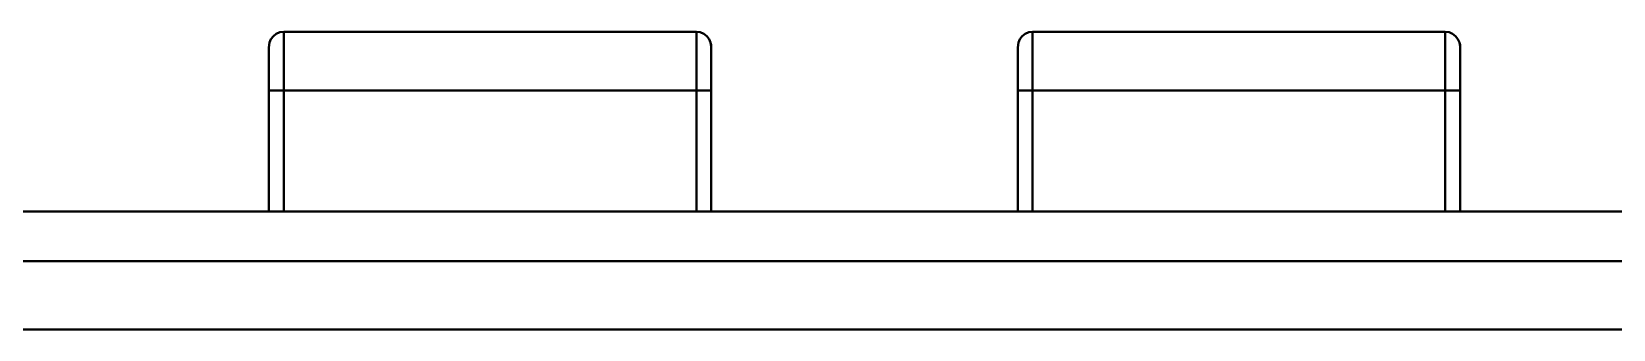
# Model space of a CAD drawing. Extents: x 193 to 1101, y 70 to 664.
# Drawn here: x 439.92 to 450.65, y 503.51 to 505.53 of the extents above; entities that cross this region are included whole.
import ezdxf

# ---------------------------------------------------------------- set-up
doc = ezdxf.new("R2010")
doc.units = 0
doc.header["$MEASUREMENT"] = 0
doc.layers.add('Основная', color=7, linetype='CONTINUOUS', lineweight=40)

msp = doc.modelspace()

# ---------------------------------------------------------------- linework, layer by layer
at = {"layer": 'Основная'}
for p, q in [((441.562, 505.502), (441.546, 505.482)), ((441.546, 505.482), (441.562, 505.502)), ((441.562, 505.502), (441.546, 505.482)), ((441.546, 505.482), (441.562, 505.502)), ((441.582, 505.518), (441.562, 505.502)), ((441.562, 505.502), (441.582, 505.518)), ((441.582, 505.518), (441.562, 505.502)), ((441.562, 505.502), (441.582, 505.518)), ((441.606, 505.528), (441.582, 505.518)), ((441.582, 505.518), (441.606, 505.528)), ((441.606, 505.528), (441.582, 505.518)), ((441.582, 505.518), (441.606, 505.528)), ((441.632, 505.532), (441.606, 505.528)), ((441.606, 505.528), (441.632, 505.532)), ((441.632, 505.532), (441.606, 505.528)), ((441.606, 505.528), (441.632, 505.532)), ((442.398, 505.532), (441.632, 505.532)), ((441.632, 505.532), (444.432, 505.532)), ((441.632, 505.518), (441.632, 505.532)), ((442.398, 505.532), (441.632, 505.532)), ((441.632, 505.532), (444.432, 505.532)), ((441.632, 505.518), (441.632, 505.532)), ((441.632, 505.478), (441.632, 505.518)), ((441.632, 505.478), (441.632, 505.518)), ((442.418, 505.532), (442.398, 505.532)), ((442.412, 505.532), (442.398, 505.532)), ((442.398, 505.532), (442.402, 505.532)), ((442.418, 505.532), (442.398, 505.532)), ((442.412, 505.532), (442.398, 505.532)), ((442.398, 505.532), (442.402, 505.532)), ((442.412, 505.532), (442.402, 505.532)), ((442.412, 505.532), (442.402, 505.532)), ((442.412, 505.532), (442.418, 505.532)), ((442.412, 505.532), (442.418, 505.532)), ((444.432, 505.532), (442.418, 505.532)), ((442.452, 505.532), (442.418, 505.532)), ((444.432, 505.532), (442.418, 505.532)), ((442.452, 505.532), (442.418, 505.532)), ((444.458, 505.528), (444.432, 505.532)), ((444.458, 505.528), (444.432, 505.532)), ((444.432, 505.518), (444.432, 505.532)), ((444.458, 505.528), (444.432, 505.532)), ((444.458, 505.528), (444.432, 505.532)), ((444.432, 505.518), (444.432, 505.532)), ((444.432, 505.478), (444.432, 505.518)), ((444.432, 505.478), (444.432, 505.518)), ((444.482, 505.518), (444.458, 505.528)), ((444.482, 505.518), (444.458, 505.528)), ((444.482, 505.518), (444.458, 505.528)), ((444.482, 505.518), (444.458, 505.528)), ((444.502, 505.502), (444.482, 505.518)), ((444.502, 505.502), (444.482, 505.518)), ((444.502, 505.502), (444.482, 505.518)), ((444.502, 505.502), (444.482, 505.518)), ((444.518, 505.482), (444.502, 505.502)), ((444.518, 505.482), (444.502, 505.502)), ((444.518, 505.482), (444.502, 505.502)), ((444.518, 505.482), (444.502, 505.502)), ((446.642, 505.502), (446.626, 505.482)), ((446.626, 505.482), (446.642, 505.502)), ((446.642, 505.502), (446.626, 505.482)), ((446.626, 505.482), (446.642, 505.502)), ((446.662, 505.518), (446.642, 505.502)), ((446.642, 505.502), (446.662, 505.518)), ((446.662, 505.518), (446.642, 505.502)), ((446.642, 505.502), (446.662, 505.518)), ((446.686, 505.528), (446.662, 505.518)), ((446.662, 505.518), (446.686, 505.528)), ((446.686, 505.528), (446.662, 505.518)), ((446.662, 505.518), (446.686, 505.528)), ((446.712, 505.532), (446.686, 505.528)), ((446.686, 505.528), (446.712, 505.532)), ((446.712, 505.532), (446.686, 505.528)), ((446.686, 505.528), (446.712, 505.532)), ((447.478, 505.532), (446.712, 505.532)), ((446.712, 505.532), (449.512, 505.532)), ((446.712, 505.518), (446.712, 505.532)), ((447.478, 505.532), (446.712, 505.532)), ((446.712, 505.532), (449.512, 505.532)), ((446.712, 505.518), (446.712, 505.532)), ((446.712, 505.478), (446.712, 505.518)), ((446.712, 505.478), (446.712, 505.518)), ((447.498, 505.532), (447.478, 505.532)), ((447.492, 505.532), (447.478, 505.532)), ((447.478, 505.532), (447.482, 505.532)), ((447.498, 505.532), (447.478, 505.532)), ((447.492, 505.532), (447.478, 505.532)), ((447.478, 505.532), (447.482, 505.532)), ((447.492, 505.532), (447.482, 505.532)), ((447.492, 505.532), (447.482, 505.532)), ((447.492, 505.532), (447.498, 505.532)), ((447.492, 505.532), (447.498, 505.532)), ((449.512, 505.532), (447.498, 505.532)), ((447.532, 505.532), (447.498, 505.532)), ((449.512, 505.532), (447.498, 505.532)), ((447.532, 505.532), (447.498, 505.532)), ((449.538, 505.528), (449.512, 505.532)), ((449.538, 505.528), (449.512, 505.532)), ((449.512, 505.518), (449.512, 505.532)), ((449.538, 505.528), (449.512, 505.532)), ((449.538, 505.528), (449.512, 505.532)), ((449.512, 505.518), (449.512, 505.532)), ((449.512, 505.478), (449.512, 505.518)), ((449.512, 505.478), (449.512, 505.518)), ((449.562, 505.518), (449.538, 505.528)), ((449.562, 505.518), (449.538, 505.528)), ((449.562, 505.518), (449.538, 505.528)), ((449.562, 505.518), (449.538, 505.528)), ((449.582, 505.502), (449.562, 505.518)), ((449.582, 505.502), (449.562, 505.518)), ((449.582, 505.502), (449.562, 505.518)), ((449.582, 505.502), (449.562, 505.518)), ((449.598, 505.482), (449.582, 505.502)), ((449.598, 505.482), (449.582, 505.502)), ((449.598, 505.482), (449.582, 505.502)), ((449.598, 505.482), (449.582, 505.502)), ((441.536, 505.458), (441.532, 505.424)), ((441.532, 505.424), (441.536, 505.458)), ((441.536, 505.458), (441.532, 505.424)), ((441.532, 505.424), (441.536, 505.458)), ((441.532, 505.424), (441.532, 505.132)), ((441.532, 505.398), (441.532, 505.424)), ((441.532, 505.424), (441.532, 505.132)), ((441.532, 505.398), (441.532, 505.424)), ((441.532, 505.36), (441.532, 505.398)), ((441.532, 505.36), (441.532, 505.398)), ((441.546, 505.482), (441.536, 505.458)), ((441.536, 505.458), (441.546, 505.482)), ((441.546, 505.482), (441.536, 505.458)), ((441.536, 505.458), (441.546, 505.482)), ((441.632, 505.414), (441.632, 505.478)), ((441.632, 505.414), (441.632, 505.478)), ((441.632, 505.332), (441.632, 505.414)), ((441.632, 505.332), (441.632, 505.414)), ((444.432, 505.414), (444.432, 505.478)), ((444.432, 505.414), (444.432, 505.478)), ((444.432, 505.332), (444.432, 505.414)), ((444.432, 505.332), (444.432, 505.414)), ((444.528, 505.458), (444.518, 505.482)), ((444.528, 505.458), (444.518, 505.482)), ((444.528, 505.458), (444.518, 505.482)), ((444.528, 505.458), (444.518, 505.482)), ((444.53, 505.448), (444.528, 505.458)), ((444.532, 505.432), (444.528, 505.458)), ((444.53, 505.45), (444.528, 505.458)), ((444.532, 505.43), (444.528, 505.458)), ((444.53, 505.448), (444.528, 505.458)), ((444.532, 505.432), (444.528, 505.458)), ((444.53, 505.45), (444.528, 505.458)), ((444.532, 505.43), (444.528, 505.458)), ((444.53, 505.448), (444.53, 505.45)), ((444.53, 505.448), (444.53, 505.45)), ((444.532, 505.448), (444.53, 505.448)), ((444.532, 505.448), (444.53, 505.448)), ((444.532, 505.448), (444.53, 505.448)), ((444.532, 505.448), (444.53, 505.448)), ((444.532, 505.444), (444.532, 505.448)), ((444.532, 505.444), (444.532, 505.448)), ((444.532, 505.444), (444.532, 505.448)), ((444.532, 505.444), (444.532, 505.448)), ((444.532, 505.43), (444.532, 505.444)), ((444.532, 505.43), (444.532, 505.444)), ((444.532, 505.132), (444.532, 505.43)), ((444.532, 505.426), (444.532, 505.43)), ((444.532, 505.132), (444.532, 505.43)), ((444.532, 505.426), (444.532, 505.43)), ((444.532, 505.406), (444.532, 505.426)), ((444.532, 505.406), (444.532, 505.426)), ((444.532, 505.372), (444.532, 505.406)), ((444.532, 505.372), (444.532, 505.406)), ((446.616, 505.458), (446.612, 505.424)), ((446.612, 505.424), (446.616, 505.458)), ((446.616, 505.458), (446.612, 505.424)), ((446.612, 505.424), (446.616, 505.458)), ((446.612, 505.424), (446.612, 505.132)), ((446.612, 505.398), (446.612, 505.424)), ((446.612, 505.424), (446.612, 505.132)), ((446.612, 505.398), (446.612, 505.424)), ((446.612, 505.36), (446.612, 505.398)), ((446.612, 505.36), (446.612, 505.398)), ((446.626, 505.482), (446.616, 505.458)), ((446.616, 505.458), (446.626, 505.482)), ((446.626, 505.482), (446.616, 505.458)), ((446.616, 505.458), (446.626, 505.482)), ((446.712, 505.414), (446.712, 505.478)), ((446.712, 505.414), (446.712, 505.478)), ((446.712, 505.332), (446.712, 505.414)), ((446.712, 505.332), (446.712, 505.414)), ((449.512, 505.414), (449.512, 505.478)), ((449.512, 505.414), (449.512, 505.478)), ((449.512, 505.332), (449.512, 505.414)), ((449.512, 505.332), (449.512, 505.414)), ((449.608, 505.458), (449.598, 505.482)), ((449.608, 505.458), (449.598, 505.482)), ((449.608, 505.458), (449.598, 505.482)), ((449.608, 505.458), (449.598, 505.482)), ((449.61, 505.448), (449.608, 505.458)), ((449.612, 505.432), (449.608, 505.458)), ((449.61, 505.45), (449.608, 505.458)), ((449.612, 505.43), (449.608, 505.458)), ((449.61, 505.448), (449.608, 505.458)), ((449.612, 505.432), (449.608, 505.458)), ((449.61, 505.45), (449.608, 505.458)), ((449.612, 505.43), (449.608, 505.458)), ((449.61, 505.448), (449.61, 505.45)), ((449.61, 505.448), (449.61, 505.45)), ((449.612, 505.448), (449.61, 505.448)), ((449.612, 505.448), (449.61, 505.448)), ((449.612, 505.448), (449.61, 505.448)), ((449.612, 505.448), (449.61, 505.448)), ((449.612, 505.444), (449.612, 505.448)), ((449.612, 505.444), (449.612, 505.448)), ((449.612, 505.444), (449.612, 505.448)), ((449.612, 505.444), (449.612, 505.448)), ((449.612, 505.43), (449.612, 505.444)), ((449.612, 505.43), (449.612, 505.444)), ((449.612, 505.132), (449.612, 505.43)), ((449.612, 505.426), (449.612, 505.43)), ((449.612, 505.132), (449.612, 505.43)), ((449.612, 505.426), (449.612, 505.43)), ((449.612, 505.406), (449.612, 505.426)), ((449.612, 505.406), (449.612, 505.426)), ((449.612, 505.372), (449.612, 505.406)), ((449.612, 505.372), (449.612, 505.406)), ((441.532, 505.312), (441.532, 505.36)), ((441.532, 505.312), (441.532, 505.36)), ((441.532, 505.256), (441.532, 505.312)), ((441.532, 505.256), (441.532, 505.312)), ((441.632, 505.236), (441.632, 505.332)), ((441.632, 505.236), (441.632, 505.332)), ((444.432, 505.236), (444.432, 505.332)), ((444.432, 505.236), (444.432, 505.332)), ((444.532, 505.326), (444.532, 505.372)), ((444.532, 505.326), (444.532, 505.372)), ((444.532, 505.272), (444.532, 505.326)), ((444.532, 505.272), (444.532, 505.326)), ((446.612, 505.312), (446.612, 505.36)), ((446.612, 505.312), (446.612, 505.36)), ((446.612, 505.256), (446.612, 505.312)), ((446.612, 505.256), (446.612, 505.312)), ((446.712, 505.236), (446.712, 505.332)), ((446.712, 505.236), (446.712, 505.332)), ((449.512, 505.236), (449.512, 505.332)), ((449.512, 505.236), (449.512, 505.332)), ((449.612, 505.326), (449.612, 505.372)), ((449.612, 505.326), (449.612, 505.372)), ((449.612, 505.272), (449.612, 505.326)), ((449.612, 505.272), (449.612, 505.326)), ((441.532, 505.194), (441.532, 505.256)), ((441.532, 505.194), (441.532, 505.256)), ((441.532, 505.164), (441.532, 505.194)), ((441.532, 505.164), (441.532, 505.194)), ((441.632, 505.132), (441.632, 505.236)), ((441.632, 505.132), (441.632, 505.236)), ((444.432, 505.132), (444.432, 505.236)), ((444.432, 505.132), (444.432, 505.236)), ((444.532, 505.206), (444.532, 505.272)), ((444.532, 505.206), (444.532, 505.272)), ((444.532, 505.132), (444.532, 505.206)), ((444.532, 505.132), (444.532, 505.206)), ((446.612, 505.194), (446.612, 505.256)), ((446.612, 505.194), (446.612, 505.256)), ((446.612, 505.164), (446.612, 505.194)), ((446.612, 505.164), (446.612, 505.194)), ((446.712, 505.132), (446.712, 505.236)), ((446.712, 505.132), (446.712, 505.236)), ((449.512, 505.132), (449.512, 505.236)), ((449.512, 505.132), (449.512, 505.236)), ((449.612, 505.206), (449.612, 505.272)), ((449.612, 505.206), (449.612, 505.272)), ((449.612, 505.132), (449.612, 505.206)), ((449.612, 505.132), (449.612, 505.206)), ((441.532, 505.132), (441.532, 505.164)), ((441.532, 505.132), (441.532, 505.164)), ((441.532, 505.132), (441.532, 504.312)), ((441.532, 504.312), (441.532, 505.132)), ((441.532, 505.132), (441.536, 505.132)), ((441.532, 505.132), (441.532, 504.312)), ((441.532, 504.312), (441.532, 505.132)), ((441.532, 505.132), (441.536, 505.132)), ((441.536, 505.132), (441.546, 505.132)), ((441.536, 505.132), (441.546, 505.132)), ((441.546, 505.132), (441.562, 505.132)), ((441.546, 505.132), (441.562, 505.132)), ((441.582, 505.132), (441.562, 505.132)), ((441.582, 505.132), (441.562, 505.132)), ((441.582, 505.132), (441.606, 505.132)), ((441.582, 505.132), (441.606, 505.132)), ((441.606, 505.132), (441.632, 505.132)), ((441.606, 505.132), (441.632, 505.132)), ((441.632, 504.312), (441.632, 505.132)), ((441.632, 505.132), (444.432, 505.132)), ((441.632, 504.312), (441.632, 505.132)), ((441.632, 505.132), (444.432, 505.132)), ((444.432, 504.312), (444.432, 505.132)), ((444.432, 505.132), (444.458, 505.132)), ((444.432, 504.312), (444.432, 505.132)), ((444.432, 505.132), (444.458, 505.132)), ((444.458, 505.132), (444.482, 505.132)), ((444.458, 505.132), (444.482, 505.132)), ((444.502, 505.132), (444.482, 505.132)), ((444.502, 505.132), (444.482, 505.132)), ((444.502, 505.132), (444.518, 505.132)), ((444.502, 505.132), (444.518, 505.132)), ((444.518, 505.132), (444.528, 505.132)), ((444.518, 505.132), (444.528, 505.132)), ((444.528, 505.132), (444.532, 505.132)), ((444.528, 505.132), (444.532, 505.132)), ((444.532, 504.312), (444.532, 505.132)), ((444.532, 504.312), (444.532, 505.132)), ((444.532, 504.312), (444.532, 505.132)), ((444.532, 504.312), (444.532, 505.132)), ((446.612, 505.132), (446.612, 505.164)), ((446.612, 505.132), (446.612, 505.164)), ((446.612, 505.132), (446.612, 504.312)), ((446.612, 504.312), (446.612, 505.132)), ((446.612, 505.132), (446.616, 505.132)), ((446.612, 505.132), (446.612, 504.312)), ((446.612, 504.312), (446.612, 505.132)), ((446.612, 505.132), (446.616, 505.132)), ((446.616, 505.132), (446.626, 505.132)), ((446.616, 505.132), (446.626, 505.132)), ((446.626, 505.132), (446.642, 505.132)), ((446.626, 505.132), (446.642, 505.132)), ((446.662, 505.132), (446.642, 505.132)), ((446.662, 505.132), (446.642, 505.132)), ((446.662, 505.132), (446.686, 505.132)), ((446.662, 505.132), (446.686, 505.132)), ((446.686, 505.132), (446.712, 505.132)), ((446.686, 505.132), (446.712, 505.132)), ((446.712, 504.312), (446.712, 505.132)), ((446.712, 505.132), (449.512, 505.132)), ((446.712, 504.312), (446.712, 505.132)), ((446.712, 505.132), (449.512, 505.132)), ((449.512, 504.312), (449.512, 505.132)), ((449.512, 505.132), (449.538, 505.132)), ((449.512, 504.312), (449.512, 505.132)), ((449.512, 505.132), (449.538, 505.132)), ((449.538, 505.132), (449.562, 505.132)), ((449.538, 505.132), (449.562, 505.132)), ((449.562, 505.132), (449.582, 505.132)), ((449.562, 505.132), (449.582, 505.132)), ((449.582, 505.132), (449.598, 505.132)), ((449.582, 505.132), (449.598, 505.132)), ((449.598, 505.132), (449.608, 505.132)), ((449.598, 505.132), (449.608, 505.132)), ((449.612, 505.132), (449.608, 505.132)), ((449.612, 505.132), (449.608, 505.132)), ((449.612, 504.312), (449.612, 505.132)), ((449.612, 504.312), (449.612, 505.132)), ((449.612, 504.312), (449.612, 505.132)), ((449.612, 504.312), (449.612, 505.132)), ((482.272, 504.312), (429.192, 504.312)), ((482.272, 504.312), (429.192, 504.312)), ((441.532, 504.312), (439.452, 504.312)), ((441.532, 504.312), (439.452, 504.312)), ((446.612, 504.312), (444.532, 504.312)), ((446.612, 504.312), (444.532, 504.312)), ((451.692, 504.312), (449.612, 504.312)), ((451.692, 504.312), (449.612, 504.312)), ((481.936, 503.976), (429.528, 503.976)), ((481.936, 503.976), (429.528, 503.976)), ((481.472, 503.512), (429.992, 503.512)), ((481.472, 503.512), (429.992, 503.512))]:
    msp.add_line(p, q, dxfattribs=at)

doc.saveas('drawing.dxf')
